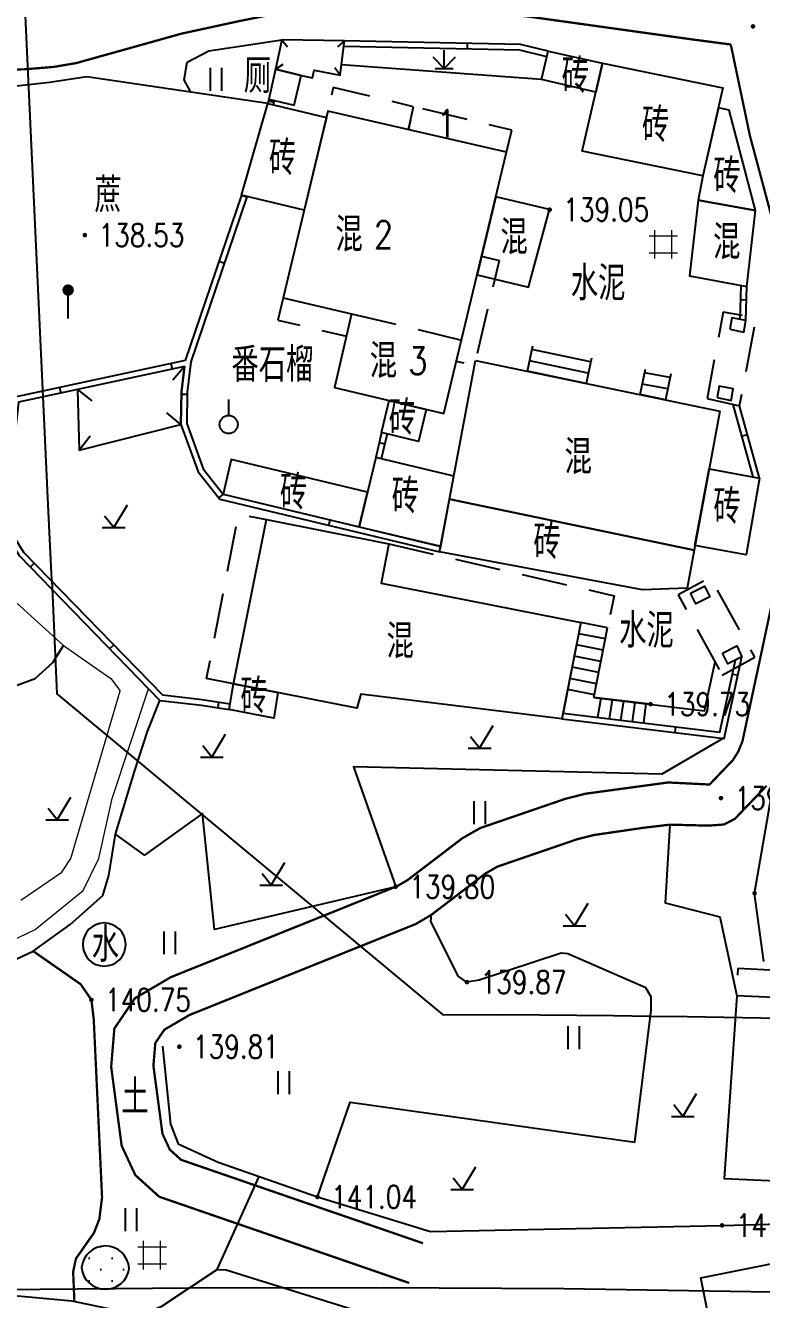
# Model space of a CAD drawing. Extents: x 529262 to 576451, y 2694391 to 2717535.
# Drawn here: x 567265.4 to 567297.7, y 2709414 to 2709469.9 of the extents above; entities that cross this region are included whole.
import ezdxf
from ezdxf.enums import TextEntityAlignment as Align
from ezdxf.xclip import XClip

# ---------------------------------------------------------------- set-up
doc = ezdxf.new("R2010")
doc.units = 0
doc.header["$XCLIPFRAME"] = 0
doc.linetypes.add('X2', pattern=[10, 8, -2])
doc.linetypes.add('X5', pattern=[3, 2, -1])
for name, color, linetype in [('DLDW', 8, 'Continuous'), ('DLSS', 4, 'Continuous'), ('DMTZ', 8, 'Continuous'), ('GCD', 8, 'Continuous'), ('JMD', 8, 'Continuous'), ('PP-COM', 7, 'Continuous'), ('RD-中线', 40, 'Continuous'), ('RD-红线', 7, 'Continuous'), ('ZBTZ', 8, 'Continuous'), ('ZJ', 7, 'Continuous')]:
    doc.layers.add(name, color=color, linetype=linetype)
doc.layers.add('SXSS', color=5, linetype='Continuous', lineweight=0)
doc.styles.add('HZ', font='rs.shx', dxfattribs={"width": 0.8, "bigfont": 'hztxt.shx'})
doc.linetypes.add('10421', pattern='A,2,[150,AAA.SHX,S=0.5,R=0,X=0,Y=0.5],1e-11', length=2)
doc.linetypes.add('10422', pattern='A,0.75,[150,AAA.SHX,S=0.5,R=0,X=0,Y=0.5],1.5,[177,AAA.SHX,S=1,R=0,X=0,Y=0.4],0.75', length=3)
doc.linetypes.add('1161', pattern='A,0,[149,AAA.SHX,S=0.15,R=0,X=0,Y=0],-1.6', length=1.6)

# ---------------------------------------------------------------- blocks, each defined once
blk = doc.blocks.new('A$C19FD0107')
at = {"layer": 'RD-中线', "color": 8, "linetype": 'Continuous'}
blk.add_lwpolyline([(-3086.581, 14893.647), (-3108.229, 14899.635, 0.000046), (-3108.317, 14899.659), (-3236.522, 14935.098, 0.007364), (-3240.798, 14936.212), (-3481.528, 14995.181, 0.065736), (-3741.789, 15023.648), (-4056.288, 15016.622, -0.003768), (-4058.096, 15016.595), (-4121.61, 15016.134, 0.002785), (-4122.947, 15016.117), (-4376.617, 15011.447), (-4572.915, 15005.069)], format="xyb", dxfattribs=at)
at = {"layer": 'RD-中线', "color": 8, "linetype": 'Continuous', "flags": 128}
for points in [[(-4490.734, 14139.438, 0), (-4490.29, 14139.417)], [(-3818.251, 14086.168, 0), (-3817.74, 14086.169)]]:
    blk.add_lwpolyline(points, format="xyb", dxfattribs=at)
at = {"layer": 'RD-红线', "color": 8}
blk.add_lwpolyline([(-3731.422, 15054.937), (-3731.562, 15057.938), (-3739.692, 15232.677)], dxfattribs=at)
for points in [[(-3731.422, 15054.937), (-3731.19, 15049.943), (-3714.263, 15035.877), (-3711.599, 15035.867, 0.398411)], [(-3506.428, 15013.223, 0.051126), (-3711.599, 15035.867)]]:
    blk.add_lwpolyline(points, format="xyb", dxfattribs=at)
blk = doc.blocks.new('gc124')
at = {"color": 8}
for p, q in [((0, 0), (0, 1.6)), ((-1, 1), (0, 0)), ((-0.8, 0), (0.8, 0)), ((0, 0), (1, 1))]:
    blk.add_line(p, q, dxfattribs=at)
blk = doc.blocks.new('gc121')
at = {"color": 8}
for p, q in [((-0.5, -1), (-0.5, 1)), ((0.5, -1), (0.5, 1))]:
    blk.add_line(p, q, dxfattribs=at)
blk = doc.blocks.new('gc125')
at = {"color": 8}
blk.add_line((0, 0.8), (0, 2.2), dxfattribs=at)
blk.add_circle((0, 0), 0.8, dxfattribs=at)
blk = doc.blocks.new('gc123')
at = {"color": 8}
for p, q in [((0, 0), (1.2, 2)), ((-1, 0), (1, 0)), ((0, 0), (-0.8, 1))]:
    blk.add_line(p, q, dxfattribs=at)
blk = doc.blocks.new('gc165')
at = {"color": 8}
blk.add_line((0, 0), (0, 2), dxfattribs=at)
at = {"color": 8, "const_width": 0.5}
blk.add_lwpolyline([(-0.25, 2.5, 1), (0.25, 2.5, 1)], format="xyb", close=True, dxfattribs=at)
blk = doc.blocks.new('GC200')
at = {"linetype": 'Continuous', "const_width": 0.2, "flags": 128}
blk.add_lwpolyline([(-0.1, 0, 1), (0.1, 0, 1)], format="xyb", close=True, dxfattribs=at)
blk = doc.blocks.new('gc146')
for p, q in [((-0.75, -1.25), (-0.75, 1.25)), ((0.75, -1.25), (0.75, 1.25)), ((-1.25, 0.75), (1.25, 0.75)), ((-1.25, -0.75), (1.25, -0.75))]:
    blk.add_line(p, q)

msp = doc.modelspace()

# ---------------------------------------------------------------- hatches: boundary and pattern name
at = {"layer": 'DLDW', "linetype": 'Continuous'}
h = msp.add_hatch(dxfattribs=at)
h.set_pattern_fill('1061', color=256, scale=0.5, style=0)
h.set_pattern_definition([(0, (54.72163, 141.3017), (0.5, 0.5), [0, -1]), (0, (55.22163, 141.8017), (0.5, 0.5), [0, -1])])
edge = h.paths.add_edge_path()
edge.add_arc((567268.825, 2709415.38), 0.945, 0, 180)
edge.add_arc((567268.825, 2709415.38), 0.945, 180, 360)

# ---------------------------------------------------------------- linework, layer by layer
at = {"layer": 'DLDW', "linetype": 'Continuous', "elevation": 139.119, "flags": 128}
msp.add_lwpolyline([(567276.099, 2709466.636), (567277.217, 2709466.369), (567277.531, 2709467.682), (567276.392, 2709467.954)], close=True, dxfattribs=at)
at = {"layer": 'DLDW', "linetype": 'Continuous', "flags": 128}
for points, elevation in [([(567269.821, 2709429.553, 1), (567267.931, 2709429.553, 1)], -4.136), ([(567269.971, 2709415.346, 0.923836), (567267.88, 2709415.38, 0.89209)], -144.456)]:
    msp.add_lwpolyline(points, format="xyb", close=True, dxfattribs=dict(at, elevation=elevation))
at = {"layer": 'DLSS', "linetype": 'Continuous', "const_width": 0.1, "elevation": 138.333, "flags": 128}
for points in [[(567296.388, 2709469.035), (567294.628, 2709469.267), (567287.42, 2709470.272), (567280.108, 2709470.957), (567279.141, 2709470.93), (567274.86, 2709470.074), (567272.264, 2709469.51), (567267.663, 2709468.224), (567266.659, 2709468.052), (567265.392, 2709467.948), (567256.819, 2709467.791), (567254.946, 2709467.877), (567250.469, 2709468.427), (567247.867, 2709468.994), (567246.73, 2709469.394), (567238.788, 2709473.325), (567238.016, 2709473.788)], [(567297.956, 2709436.517), (567296.57, 2709435.068), (567296.086, 2709434.819), (567295.423, 2709434.769), (567293.717, 2709434.812), (567292.578, 2709434.678), (567290.362, 2709434.355), (567289.637, 2709434.17), (567286.143, 2709432.972), (567285.623, 2709432.674), (567283.24, 2709430.856), (567282.563, 2709430.456), (567272.619, 2709426.462), (567271.516, 2709425.815), (567271.12, 2709425.233), (567271.037, 2709424.235), (567271.434, 2709421.251), (567271.756, 2709420.557), (567272.248, 2709420.111), (567282.873, 2709416.449)]]:
    msp.add_lwpolyline(points, dxfattribs=at)
at = {"layer": 'DLSS', "linetype": 'X2', "const_width": 0.1, "elevation": 138.333, "flags": 128}
msp.add_lwpolyline([(567296.388, 2709469.035), (567297.229, 2709465.029), (567298.633, 2709459.786), (567298.947, 2709448.24), (567298.917, 2709447.887), (567296.9, 2709438.471), (567296.721, 2709438.026), (567296.49, 2709437.653), (567295.463, 2709436.58), (567295.426, 2709436.573), (567293.638, 2709436.663), (567290.008, 2709436.169), (567289.109, 2709435.94), (567285.379, 2709434.66), (567284.6, 2709434.214), (567282.207, 2709432.389), (567281.745, 2709432.116), (567271.804, 2709428.123), (567270.223, 2709427.195), (567269.322, 2709425.869), (567269.182, 2709424.189), (567269.642, 2709420.729), (567270.241, 2709419.44), (567271.29, 2709418.49), (567282.272, 2709414.705)], dxfattribs=at)
at = {"layer": 'DMTZ', "linetype": '10421', "flags": 128}
for points, elevation in [([(567276.056, 2709466.441), (567272.674, 2709466.942), (567272.389, 2709467.485), (567272.518, 2709468.26), (567273.475, 2709468.751), (567276.679, 2709469.244)], 138.473), ([(567240.004, 2709429.429), (567241.859, 2709429.862), (567243.594, 2709430.689), (567250.296, 2709435.968), (567255.163, 2709438.688), (567257.389, 2709439.325), (567264.729, 2709440.809), (567265.848, 2709441.218), (567266.622, 2709441.925), (567267.094, 2709442.667)], 140.203), ([(567271.437, 2709425.089), (567271.793, 2709421.67), (567272.119, 2709420.809), (567273.887, 2709420.012), (567278.239, 2709418.481)], 141.038), ([(567258.824, 2709414.404), (567262.678, 2709414.368), (567267.448, 2709413.922), (567269.976, 2709413.397), (567270.711, 2709413.4), (567271.405, 2709413.69), (567273.832, 2709415.291), (567274.237, 2709415.288), (567280.469, 2709413.342)], 142.118)]:
    msp.add_lwpolyline(points, dxfattribs=dict(at, elevation=elevation))
msp.add_lwpolyline([(567241.966, 2709385.654), (567242.515, 2709386.23), (567243.837, 2709388.134), (567244.413, 2709389.402), (567244.487, 2709389.921), (567244.578, 2709391.023), (567244.624, 2709391.754), (567244.723, 2709392.18), (567244.84, 2709392.328), (567245.027, 2709392.438), (567246.645, 2709392.233), (567248.213, 2709392.03), (567248.761, 2709392.07), (567250.067, 2709392.238), (567251.295, 2709392.499), (567251.959, 2709392.748), (567252.235, 2709393.134), (567252.747, 2709396.821), (567252.85, 2709397.431), (567253.319, 2709399.369), (567253.516, 2709400.486), (567253.472, 2709401.145), (567253.238, 2709404.077), (567253.305, 2709404.51), (567253.597, 2709405.156), (567256.71, 2709409.113), (567257.704, 2709410.429), (567257.943, 2709411.041), (567258.428, 2709412.79), (567258.824, 2709414.404), (567258.482, 2709415.652), (567258.307, 2709416.694), (567257.937, 2709424.777), (567257.981, 2709425.021), (567258.2, 2709425.373), (567258.958, 2709425.892), (567260.267, 2709426.7), (567265.755, 2709429.265), (567267.381, 2709430.428), (567268.82, 2709431.711), (567269.077, 2709432.581), (567269.366, 2709434.397), (567270.211, 2709437.145), (567270.776, 2709438.894), (567271.32, 2709440.263)], dxfattribs=at)
at = {"layer": 'DMTZ', "linetype": '10422', "elevation": 141.426, "flags": 128}
msp.add_lwpolyline([(567278.239, 2709418.481), (567283.206, 2709416.967), (567296.006, 2709417.233), (567302.17, 2709417.4)], dxfattribs=at)
at = {"layer": 'JMD', "linetype": 'Continuous'}
for p, q in [((567276.679, 2709469.244), (567276.926, 2709468.93)), ((567279.423, 2709469.195), (567279.122, 2709468.933)), ((567284.813, 2709469.088), (567284.808, 2709468.838)), ((567276.392, 2709467.954), (567276.731, 2709468.166)), ((567279.24, 2709467.695), (567279.004, 2709468.018)), ((567276.082, 2709466.558), (567276.326, 2709466.504)), ((567274.904, 2709462.427), (567275.14, 2709462.347)), ((567273.917, 2709459.526), (567274.154, 2709459.445)), ((567297.073, 2709457.825), (567296.823, 2709457.833)), ((567287.459, 2709454.704, 139.282), (567287.69, 2709455.815)), ((567290.234, 2709455.11), (567287.656, 2709455.651)), ((567271.808, 2709455.039, 137.636), (567271.861, 2709454.794, 137.636)), ((567272.405, 2709454.912), (567271.884, 2709454.305)), ((567290.132, 2709454.62), (567287.554, 2709455.161)), ((567290.268, 2709455.274), (567290.038, 2709454.168, 139.282)), ((567292.407, 2709453.676, 139.282), (567292.64, 2709454.796)), ((567290.038, 2709454.168, 139.282), (567287.459, 2709454.704, 139.282)), ((567293.724, 2709454.424), (567292.606, 2709454.632)), ((567293.758, 2709454.588), (567293.52, 2709453.445)), ((567266.92, 2709453.985, 137.636), (567266.973, 2709453.741, 137.636)), ((567267.699, 2709453.897), (567268.328, 2709453.404)), ((567272.271, 2709453.699, 137.636), (567272.521, 2709453.695, 137.636)), ((567293.52, 2709453.445), (567292.407, 2709453.676, 139.282)), ((567293.622, 2709453.934), (567292.504, 2709454.142)), ((567272.247, 2709452.361), (567271.631, 2709452.873)), ((567267.775, 2709451.235), (567268.257, 2709451.873)), ((567280.953, 2709451.574), (567281.196, 2709451.516)), ((567297.124, 2709451.914), (567296.883, 2709451.848)), ((567273.905, 2709449.144, 137.636), (567274.102, 2709449.298, 137.636)), ((567278.742, 2709447.94, 137.636), (567278.8, 2709448.183, 137.636)), ((567283.605, 2709446.776), (567283.663, 2709447.019)), ((567265.627, 2709446.113, 137.636), (567265.806, 2709446.288, 137.636)), ((567289.807, 2709443.678), (567289.207, 2709440.627)), ((567290.979, 2709443.448), (567289.807, 2709443.678)), ((567290.882, 2709442.957), (567289.711, 2709443.188)), ((567290.379, 2709440.397), (567290.979, 2709443.448)), ((567269.114, 2709442.53, 137.636), (567269.293, 2709442.704, 137.636)), ((567290.786, 2709442.467), (567289.614, 2709442.697)), ((567290.689, 2709441.976), (567289.518, 2709442.207)), ((567290.593, 2709441.486), (567289.421, 2709441.716)), ((567296.699, 2709441.36, 139.696), (567296.455, 2709441.414, 139.696)), ((567290.496, 2709440.995), (567289.325, 2709441.225)), ((567289.19, 2709440.54), (567289.025, 2709439.7)), ((567290.4, 2709440.504), (567289.228, 2709440.735)), ((567292.867, 2709440.097), (567290.379, 2709440.397)), ((567290.679, 2709440.361), (567290.54, 2709439.517)), ((567291.176, 2709440.301), (567291.045, 2709439.457)), ((567291.672, 2709440.241), (567291.55, 2709439.396)), ((567273.875, 2709439.943), (567273.912, 2709440.19)), ((567289.025, 2709439.7), (567292.764, 2709439.249)), ((567292.169, 2709440.181), (567292.054, 2709439.335)), ((567292.665, 2709440.121), (567292.559, 2709439.274)), ((567293.941, 2709438.856, 139.696), (567293.971, 2709439.104, 139.696))]:
    msp.add_line(p, q, dxfattribs=at)
at = {"layer": 'JMD', "linetype": 'Continuous', "flags": 128}
for points, elevation in [([(567276.392, 2709467.954), (567277.531, 2709467.682), (567278.017, 2709467.566), (567278.088, 2709467.909), (567279.24, 2709467.695), (567279.423, 2709469.195), (567276.679, 2709469.244)], 139.119), ([(567288.371, 2709468.741), (567290.754, 2709468.213), (567290.462, 2709466.946), (567288.084, 2709467.493)], 138.515), ([(567289.866, 2709464.352), (567290.754, 2709468.213), (567296.043, 2709467.132), (567295.155, 2709463.271)], 139.435), ([(567276.056, 2709466.441), (567278.63, 2709465.826), (567277.661, 2709461.769), (567274.904, 2709462.427)], 139.119), ([(567286.539, 2709464.312), (567278.699, 2709466.114), (567276.741, 2709457.916), (567279.737, 2709457.227), (567278.994, 2709453.994), (567283.788, 2709452.845)], 139.129), ([(567297.469, 2709461.748), (567296.322, 2709466.154), (567295.843, 2709466.264), (567295.155, 2709463.271), (567294.95, 2709462.212)], 138.809), ([(567288.434, 2709461.792), (567286.07, 2709462.359), (567285.248, 2709458.931), (567287.511, 2709458.388)], 139.05), ([(567297.469, 2709461.748), (567294.95, 2709462.212), (567294.573, 2709458.888), (567297.092, 2709458.424)], 138.809), ([(567296.341, 2709456.542), (567296.958, 2709456.42), (567297.046, 2709456.926), (567296.429, 2709457.048)], 139.728), ([(567267.699, 2709453.897), (567267.775, 2709451.235), (567272.247, 2709452.361), (567272.273, 2709453.802), (567272.405, 2709454.912)], 137.636), ([(567285.176, 2709455.178), (567295.913, 2709452.948), (567294.774, 2709446.856), (567284.037, 2709449.086)], 139.282), ([(567295.791, 2709453.546), (567296.408, 2709453.424), (567296.496, 2709453.93), (567295.879, 2709454.052)], 139.038), ([(567283.01, 2709453.031), (567282.672, 2709451.621), (567281.057, 2709452.008), (567281.395, 2709453.418)], 139.943), ([(567295.441, 2709450.425), (567297.646, 2709450.013), (567297.065, 2709446.643), (567294.813, 2709447.064)], 138.864), ([(567294.774, 2709446.856), (567294.476, 2709445.19), (567292.515, 2709445.11), (567283.605, 2709446.776), (567284.037, 2709449.086)], 140.739), ([(567289.807, 2709443.678), (567288.977, 2709439.454), (567280.145, 2709440.53), (567279.964, 2709439.928), (567274.546, 2709440.993), (567276.006, 2709448.2), (567281.378, 2709447.124), (567281.04, 2709445.402)], 140.121), ([(567294.619, 2709444.966), (567295.238, 2709445.281), (567295.469, 2709444.811), (567294.85, 2709444.496)], 140.865), ([(567296.028, 2709442.335), (567296.647, 2709442.65), (567296.878, 2709442.18), (567296.259, 2709441.865)], 140.879), ([(567274.546, 2709440.993), (567276.502, 2709440.607), (567276.319, 2709439.484), (567274.363, 2709439.87)], 141.214), ([(567302.607, 2709418.995), (567303.154, 2709427.006), (567296.648, 2709427.297), (567296.098, 2709419.284)], 142.208), ([(567296.312, 2709408.742), (567295.073, 2709414.927), (567300.493, 2709416.008), (567301.687, 2709409.79)], 141.836)]:
    msp.add_lwpolyline(points, close=True, dxfattribs=dict(at, elevation=elevation))
for points in [[(567288.311, 2709468.498), (567287.128, 2709468.79), (567280.8, 2709468.921), (567279.393, 2709468.946)], [(567288.371, 2709468.741), (567287.161, 2709469.039), (567280.805, 2709469.171), (567279.423, 2709469.195)], [(567276.099, 2709466.636), (567276.056, 2709466.441)], [(567276.343, 2709466.582), (567276.3, 2709466.387)], [(567274.904, 2709462.427), (567272.437, 2709455.174)], [(567275.14, 2709462.347), (567272.682, 2709455.118)], [(567296.797, 2709456.975), (567296.843, 2709458.47)], [(567297.046, 2709456.926), (567297.092, 2709458.424)], [(567297.372, 2709450.064), (567296.5, 2709453.246)], [(567297.646, 2709450.013), (567296.777, 2709453.182)], [(567281.057, 2709452.008), (567280.797, 2709450.922)], [(567281.301, 2709451.95), (567281.04, 2709450.864)], [(567273.173, 2709440.3), (567274.4, 2709440.117)], [(567273.145, 2709440.052), (567274.363, 2709439.87)]]:
    msp.add_lwpolyline(points, dxfattribs=at)
at = {"layer": 'JMD', "linetype": 'X5', "flags": 128}
msp.add_lwpolyline([(567282.23, 2709465.302), (567282.461, 2709466.305), (567278.936, 2709467.151), (567278.699, 2709466.114)], dxfattribs=at)
for points, elevation in [([(567286.539, 2709464.312), (567286.769, 2709465.272), (567282.461, 2709466.305), (567282.23, 2709465.302)], 139.129), ([(567285.443, 2709459.745), (567286.225, 2709459.557), (567285.118, 2709454.946), (567284.337, 2709455.134)], 141.231), ([(567276.741, 2709457.916), (567276.495, 2709456.939), (567279.511, 2709456.246)], 139.129), ([(567279.737, 2709457.227), (567284.561, 2709456.07)], 139.129), ([(567274.546, 2709440.993), (567273.37, 2709441.219), (567274.78, 2709448.421), (567276.006, 2709448.2)], 141.214), ([(567281.378, 2709447.124), (567291.269, 2709444.854), (567290.979, 2709443.448)], 140.121), ([(567303.154, 2709427.006), (567303.207, 2709428.205), (567296.701, 2709428.496), (567296.648, 2709427.297)], 140.916)]:
    msp.add_lwpolyline(points, dxfattribs=dict(at, elevation=elevation))
for points, elevation in [([(567295.344, 2709453.512), (567296.777, 2709453.182), (567297.5, 2709457.039), (567296.05, 2709457.297)], 140.813), ([(567296.017, 2709441.371), (567297.444, 2709442.154), (567295.494, 2709445.667), (567294.076, 2709444.894)], 141.346)]:
    msp.add_lwpolyline(points, close=True, dxfattribs=dict(at, elevation=elevation))
at = {"layer": 'JMD', "linetype": 'Continuous', "flags": 128}
for points, elevation in [([(567272.437, 2709455.174), (567264.886, 2709453.547), (567264.263, 2709448.014), (567265.142, 2709446.612), (567271.32, 2709440.263), (567273.145, 2709440.052)], 137.636), ([(567272.405, 2709454.912), (567265.114, 2709453.34), (567264.521, 2709448.073), (567265.339, 2709446.767), (567271.437, 2709440.501), (567273.173, 2709440.3)], 137.636), ([(567272.405, 2709454.912), (567272.273, 2709453.802), (567272.247, 2709452.361), (567273.007, 2709450.292), (567273.95, 2709449.087), (567283.605, 2709446.776)], 137.636), ([(567272.682, 2709455.118), (567272.523, 2709453.785), (567272.498, 2709452.404), (567273.228, 2709450.415), (567274.093, 2709449.31), (567283.663, 2709447.019)], 137.636), ([(567288.977, 2709439.454), (567296.096, 2709438.596), (567296.878, 2709442.18)], 139.696), ([(567289.025, 2709439.7), (567295.9, 2709438.871), (567296.59, 2709442.034)], 139.696), ([(567290.379, 2709440.397), (567295.231, 2709439.812), (567295.698, 2709441.95)], 139.696)]:
    msp.add_lwpolyline(points, dxfattribs=dict(at, elevation=elevation))
for points in [[(567284.037, 2709449.086), (567284.226, 2709450.1), (567280.797, 2709450.922), (567280.068, 2709447.88), (567283.651, 2709447.022)], [(567280.432, 2709449.401), (567274.458, 2709450.833), (567274.093, 2709449.31), (567280.068, 2709447.88)]]:
    msp.add_lwpolyline(points, close=True, dxfattribs=at)
at = {"layer": 'SXSS', "color": 8, "linetype": 'Continuous', "flags": 128}
msp.add_lwpolyline([(567263.508, 2709467.224), (567262.319, 2709460.711), (567261.602, 2709457.989), (567261.575, 2709457.235), (567261.814, 2709456.378), (567262.855, 2709453.87), (567263.191, 2709452.705), (567263.258, 2709452.175), (567263.318, 2709448.361), (567263.346, 2709446.921), (567263.463, 2709446.27), (567263.898, 2709445.557), (567267.094, 2709442.667), (567269.164, 2709441.222), (567269.583, 2709440.684)], dxfattribs=at)
for points, elevation in [([(567262.196, 2709428.478), (567265.839, 2709430.218), (567267.945, 2709431.917), (567268.634, 2709433.326), (567269.23, 2709435.955), (567270.824, 2709440.772)], 144.048), ([(567265.211, 2709431.499), (567267.01, 2709432.722), (567267.41, 2709433.323), (567269.583, 2709440.684)], 141.093)]:
    msp.add_lwpolyline(points, dxfattribs=dict(at, elevation=elevation))
at = {"layer": 'ZBTZ', "linetype": '1161', "flags": 128}
for points, elevation in [([(567288.084, 2709467.493), (567279.294, 2709468.138)], 138.515), ([(567272.674, 2709466.942), (567268.119, 2709467.616), (567266.475, 2709467.368), (567264.373, 2709467.128)], 139.119), ([(567296.073, 2709438.599), (567293.365, 2709437.032), (567279.815, 2709437.347), (567281.674, 2709432.087), (567273.717, 2709430.217), (567273.187, 2709435.304), (567270.646, 2709433.47), (567269.366, 2709434.397)], 139.817), ([(567297.832, 2709428.81), (567297.432, 2709431.799), (567298.373, 2709437.189), (567304.584, 2709436.3)], 140.793), ([(567293.717, 2709434.812), (567293.511, 2709431.378), (567295.9, 2709430.769), (567296.648, 2709427.297)], 141.038), ([(567278.239, 2709418.481), (567279.678, 2709422.636), (567292.176, 2709420.878), (567292.889, 2709426.68), (567292.897, 2709427.254), (567292.655, 2709427.653), (567289.237, 2709429.138), (567288.946, 2709429.169), (567285.337, 2709427.984), (567284.805, 2709427.903), (567284.411, 2709428.163), (567283.214, 2709430.585), (567283.24, 2709430.856)], 141.038), ([(567273.832, 2709415.291), (567275.682, 2709419.381)], 141.717)]:
    msp.add_lwpolyline(points, dxfattribs=dict(at, elevation=elevation))
at = {"layer": 'ZBTZ', "linetype": 'Continuous', "const_width": 0.1, "elevation": 140.728, "flags": 128}
msp.add_lwpolyline([(567265.755, 2709429.265), (567267.843, 2709427.812), (567268.314, 2709427.125), (567268.417, 2709426.263), (567268.782, 2709418.458), (567268.664, 2709417.518), (567268.428, 2709416.907), (567267.635, 2709415.775), (567267.512, 2709415.193), (567267.566, 2709413.919)], dxfattribs=at)

# ---------------------------------------------------------------- block references
at = {"layer": 'GCD', "linetype": 'Continuous'}
ref = msp.add_blockref('GC200', (567297.363, 2709469.828, 138.37), dxfattribs=dict(at, xscale=0.5, yscale=0.5, zscale=0.5))
ref.add_attrib('height', '138.37', dxfattribs={"linetype": 'Continuous', "height": 1, "style": 'HZ', "width": 0.8}).set_placement((567297.963, 2709469.828, 138.37), align=Align.MIDDLE_LEFT)
ref = msp.add_blockref('GC200', (567288.434, 2709461.792, 139.05), dxfattribs=dict(at, xscale=0.5, yscale=0.5, zscale=0.5))
ref.add_attrib('height', '139.05', dxfattribs={"linetype": 'Continuous', "height": 1, "style": 'HZ', "width": 0.8}).set_placement((567289.034, 2709461.792, 139.05), align=Align.MIDDLE_LEFT)
ref = msp.add_blockref('GC200', (567268.027, 2709460.675, 138.53), dxfattribs=dict(at, xscale=0.5, yscale=0.5, zscale=0.5))
ref.add_attrib('height', '138.53', dxfattribs={"linetype": 'Continuous', "height": 1, "style": 'HZ', "width": 0.8}).set_placement((567268.627, 2709460.675, 138.53), align=Align.MIDDLE_LEFT)
ref = msp.add_blockref('GC200', (567292.867, 2709440.097, 139.731), dxfattribs=dict(at, xscale=0.5, yscale=0.5, zscale=0.5))
ref.add_attrib('height', '139.73', dxfattribs={"linetype": 'Continuous', "height": 1, "style": 'HZ', "width": 0.8}).set_placement((567293.467, 2709440.097, 139.731), align=Align.MIDDLE_LEFT)
ref = msp.add_blockref('GC200', (567295.958, 2709435.976, 139.899), dxfattribs=dict(at, xscale=0.5, yscale=0.5, zscale=0.5))
ref.add_attrib('height', '139.90', dxfattribs={"linetype": 'Continuous', "height": 1, "style": 'HZ', "width": 0.8}).set_placement((567296.558, 2709435.976, 139.899), align=Align.MIDDLE_LEFT)
ref = msp.add_blockref('GC200', (567281.674, 2709432.087, 139.798), dxfattribs=dict(at, xscale=0.5, yscale=0.5, zscale=0.5))
ref.add_attrib('height', '139.80', dxfattribs={"linetype": 'Continuous', "height": 1, "style": 'HZ', "width": 0.8}).set_placement((567282.274, 2709432.087, 139.798), align=Align.MIDDLE_LEFT)
ref = msp.add_blockref('GC200', (567297.432, 2709431.799, 140.187), dxfattribs=dict(at, xscale=0.5, yscale=0.5, zscale=0.5))
ref.add_attrib('height', '140.19', dxfattribs={"linetype": 'Continuous', "height": 1, "style": 'HZ', "width": 0.8}).set_placement((567298.032, 2709431.799, 140.187), align=Align.MIDDLE_LEFT)
ref = msp.add_blockref('GC200', (567284.805, 2709427.903, 139.87), dxfattribs=dict(at, xscale=0.5, yscale=0.5, zscale=0.5))
ref.add_attrib('height', '139.87', dxfattribs={"linetype": 'Continuous', "height": 1, "style": 'HZ', "width": 0.8}).set_placement((567285.405, 2709427.903, 139.87), align=Align.MIDDLE_LEFT)
ref = msp.add_blockref('GC200', (567268.314, 2709427.125, 140.745), dxfattribs=dict(at, xscale=0.5, yscale=0.5, zscale=0.5))
ref.add_attrib('height', '140.75', dxfattribs={"linetype": 'Continuous', "height": 1, "style": 'HZ', "width": 0.8}).set_placement((567268.914, 2709427.125, 140.745), align=Align.MIDDLE_LEFT)
ref = msp.add_blockref('GC200', (567272.174, 2709425.071, 139.809), dxfattribs=dict(at, xscale=0.5, yscale=0.5, zscale=0.5))
ref.add_attrib('height', '139.81', dxfattribs={"linetype": 'Continuous', "height": 1, "style": 'HZ', "width": 0.8}).set_placement((567272.774, 2709425.071, 139.809), align=Align.MIDDLE_LEFT)
ref = msp.add_blockref('GC200', (567278.239, 2709418.481, 141.038), dxfattribs=dict(at, xscale=0.5, yscale=0.5, zscale=0.5))
ref.add_attrib('height', '141.04', dxfattribs={"linetype": 'Continuous', "height": 1, "style": 'HZ', "width": 0.8}).set_placement((567278.839, 2709418.481, 141.038), align=Align.MIDDLE_LEFT)
ref = msp.add_blockref('GC200', (567296.006, 2709417.233, 141.598), dxfattribs=dict(at, xscale=0.5, yscale=0.5, zscale=0.5))
ref.add_attrib('height', '141.60', dxfattribs={"linetype": 'Continuous', "height": 1, "style": 'HZ', "width": 0.8}).set_placement((567296.606, 2709417.233, 141.598), align=Align.MIDDLE_LEFT)
at = {"layer": 'PP-COM'}
ref = msp.add_blockref('A$C19FD0107', (570997.993, 2694390.603), dxfattribs=at)
XClip(ref).set_block_clipping_path([(-9366.4383134884, 14428.6043910822), (-3328.4480743363, 17452.7484863754)])
at = {"layer": 'SXSS', "color": 8, "linetype": 'Continuous', "xscale": 0.5, "yscale": 0.5, "zscale": 0.5}
for p in [(567293.43, 2709460.271, 138.313), (567270.979, 2709415.923, 139.695)]:
    msp.add_blockref('gc146', p, dxfattribs=at)
at = {"layer": 'ZBTZ', "linetype": 'Continuous', "xscale": 0.5, "yscale": 0.5}
msp.add_blockref('gc124', (567283.802, 2709467.988), dxfattribs=at)
at = {"layer": 'ZBTZ', "linetype": 'Continuous', "xscale": 0.5, "yscale": 0.5, "zscale": 0.5}
for name, p in [('gc121', (567273.794, 2709467.51)), ('gc165', (567267.293, 2709457.011)), ('gc125', (567274.342, 2709452.366)), ('gc123', (567269.292, 2709447.845)), ('gc123', (567285.36, 2709438.164)), ('gc123', (567273.6, 2709437.775)), ('gc123', (567266.814, 2709435.017, 140.894)), ('gc121', (567285.369, 2709435.336)), ('gc123', (567276.211, 2709432.159)), ('gc123', (567289.525, 2709430.375)), ('gc121', (567271.753, 2709429.625)), ('gc121', (567289.491, 2709425.467)), ('gc121', (567276.762, 2709423.491)), ('gc123', (567294.281, 2709422.014)), ('gc123', (567284.598, 2709418.807)), ('gc121', (567270.066, 2709417.482))]:
    msp.add_blockref(name, p, dxfattribs=at)

# ---------------------------------------------------------------- texts
at = {"layer": 'DLDW', "linetype": 'Continuous', "style": 'HZ', "width": 0.8}
for s, p in [('厕', (567275.604, 2709467.688)), ('水', (567268.927, 2709429.62))]:
    msp.add_text(s, height=1.5, dxfattribs=at).set_placement(p, align=Align.MIDDLE)
at = {"layer": 'JMD', "linetype": 'Continuous', "style": 'HZ', "width": 0.8}
for s, p in [('砖', (567290.163, 2709467.66)), ('砖', (567293.685, 2709465.508)), ('砖', (567277.31, 2709464.058)), ('砖', (567296.822, 2709463.269)), ('混', (567280.228, 2709460.703)), ('混', (567287.475, 2709460.581)), ('混', (567296.808, 2709460.368)), ('混', (567281.735, 2709455.156)), ('砖', (567282.568, 2709452.659)), ('混', (567290.291, 2709450.944)), ('砖', (567277.789, 2709449.392)), ('砖', (567282.699, 2709449.224)), ('砖', (567296.826, 2709448.764)), ('砖', (567288.92, 2709447.217)), ('混', (567282.472, 2709442.858)), ('砖', (567276.058, 2709440.455))]:
    msp.add_text(s, height=1.5, dxfattribs=at).set_placement(p, align=Align.MIDDLE_RIGHT)
for s, p in [('1', (567283.485, 2709465.569)), ('2', (567280.728, 2709460.703)), ('3', (567282.235, 2709455.156))]:
    msp.add_text(s, height=1.2, dxfattribs=at).set_placement(p, align=Align.MIDDLE_LEFT)
at = {"layer": 'ZJ', "color": 8, "linetype": 'Continuous', "style": 'HZ', "width": 0.8}
for s, p in [('蔗', (567269.049, 2709462.502)), ('水泥', (567290.563, 2709458.636)), ('番石榴', (567276.261, 2709455.063)), ('水泥', (567292.685, 2709443.399)), ('土', (567270.229, 2709422.939))]:
    msp.add_text(s, height=1.5, dxfattribs=at).set_placement(p, align=Align.MIDDLE)

doc.saveas('drawing.dxf')
